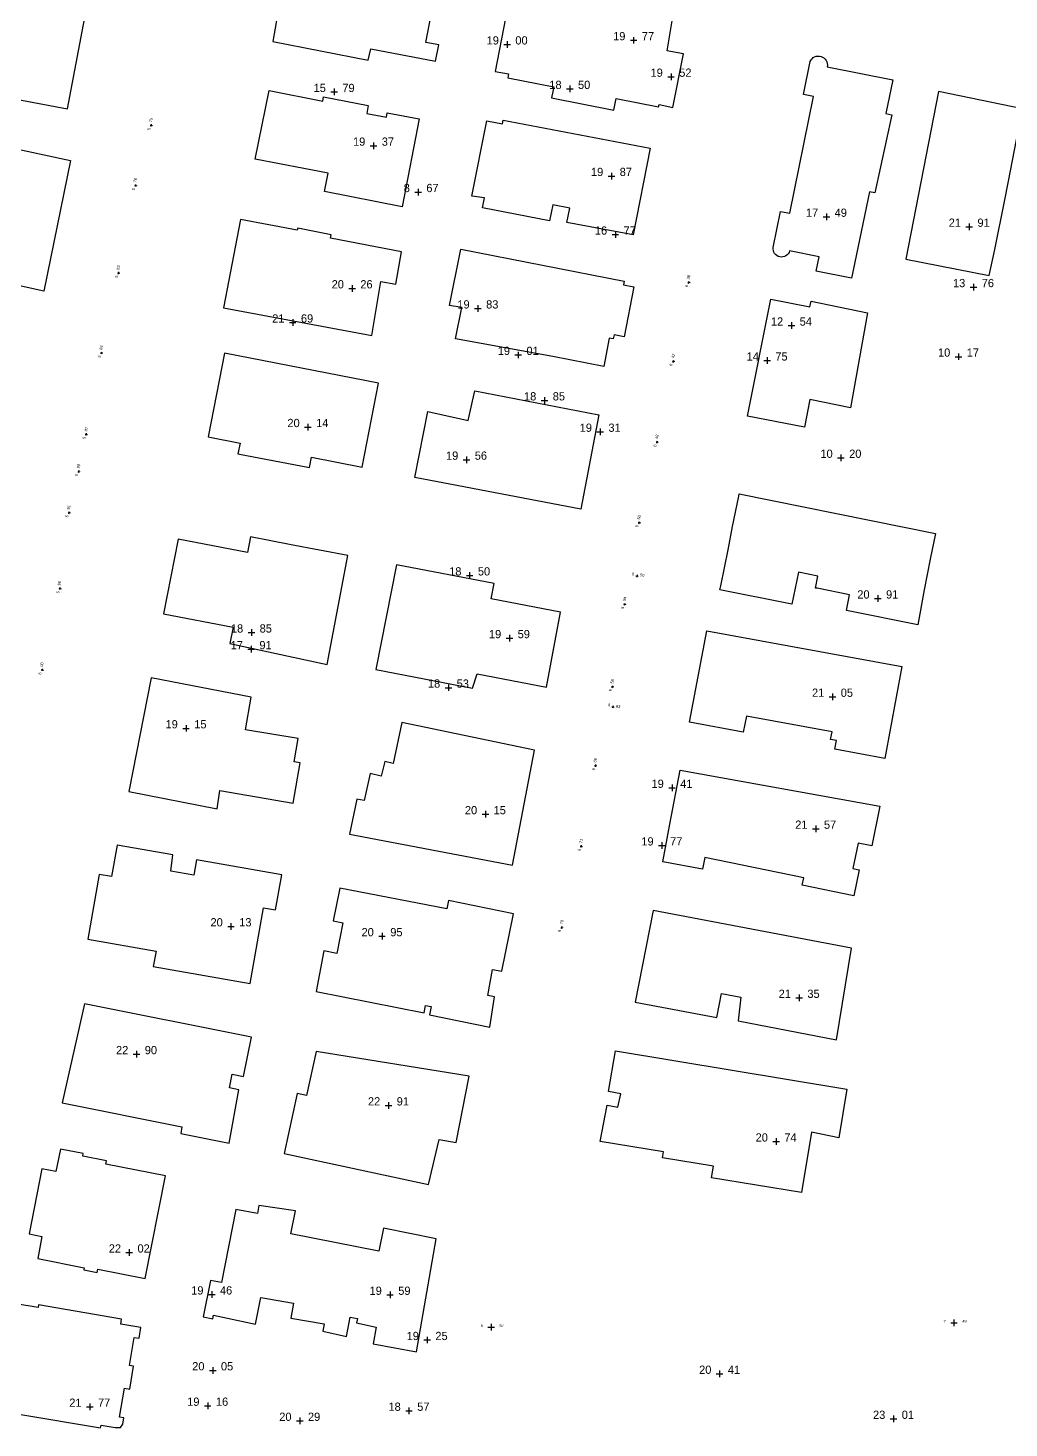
# Model space of a CAD drawing. Header units: inches. Extents: x 254505 to 255520, y 808954 to 809980.
# Drawn here: x 254650.4 to 254769.5, y 808973.9 to 809143.9 of the extents above; entities that cross this region are included whole.
import ezdxf
from ezdxf.enums import TextEntityAlignment as Align

# ---------------------------------------------------------------- set-up
doc = ezdxf.new("R2010")
doc.units = ezdxf.units.IN
doc.header["$MEASUREMENT"] = 0
for name, color, linetype in [('building levels', 6, 'Continuous'), ('orig buildings', 3, 'Continuous'), ('public buildings', 5, 'Continuous'), ('street levels', 5, 'Continuous')]:
    doc.layers.add(name, color=color, linetype=linetype)
doc.styles.add('hebtxt', font='hebtxt')

# ---------------------------------------------------------------- blocks, each defined once
blk = doc.blocks.new('1505')
for points in [[(-0.4, 0), (0.4, 0)], [(0, 0.4), (0, -0.4)]]:
    blk.add_lwpolyline(points)
at = {"style": 'hebtxt'}
blk.add_attdef('METER', text='', height=2, dxfattribs=at).set_placement((-1, 0), align=Align.RIGHT)
blk.add_attdef('CENTIMETER', (1, 0), '', height=2, dxfattribs=at)
blk = doc.blocks.new('1503')
for points in [[(-0.4, 0), (0.4, 0)], [(0, 0.4), (0, -0.4)]]:
    blk.add_lwpolyline(points)
at = {"style": 'hebtxt'}
blk.add_attdef('METER', text='', height=2, dxfattribs=at).set_placement((-1, 0), align=Align.RIGHT)
blk.add_attdef('CENTIMETER', (1, 0), '', height=2, dxfattribs=at)

msp = doc.modelspace()

# ---------------------------------------------------------------- linework, layer by layer
at = {"layer": 'orig buildings'}
for points, elevation in [([(254639.33, 809140.68), (254646.76, 809139.34), (254646.09, 809135.75), (254655.16, 809134.03), (254658, 809149), (254641.6, 809152.11), (254639.33, 809140.68)], 20.72), ([(254680.07, 809142.22), (254691.64, 809139.96), (254692, 809141.34), (254699.83, 809139.81), (254700.22, 809141.79), (254698.66, 809142.09), (254699.36, 809145.67), (254701.13, 809145.33), (254701.98, 809149.71), (254682.78, 809153.46), (254681.43, 809146.95), (254680.95, 809147.05), (254680.07, 809142.22)], 19.99), ([(254709.03, 809148.02), (254708.49, 809145.25), (254708.49, 809145.25), (254708.44, 809145.02), (254708.33, 809145.04), (254707.07, 809138.59), (254708.7, 809138.28), (254708.61, 809137.82), (254714.2, 809136.73), (254713.9, 809135.36), (254721.48, 809133.88), (254721.75, 809135.31), (254726.93, 809134.3), (254726.98, 809134.56), (254728.67, 809134.19), (254729.94, 809140.7), (254728.35, 809141.02), (254727.97, 809141.09), (254728.58, 809144.74), (254710.7, 809148.24), (254710.6, 809147.72), (254709.03, 809148.02)], 18.27), ([(254695.77, 809122.15), (254686.35, 809123.99), (254686.79, 809126.23), (254677.94, 809127.92), (254679.62, 809136.25), (254686.14, 809134.98), (254686.23, 809135.49), (254691.67, 809134.43), (254691.48, 809133.48), (254693.87, 809133.01), (254693.98, 809133.57), (254697.86, 809132.81), (254695.77, 809122.15)], 19.19), ([(254756.96, 809115.79), (254767.08, 809113.8), (254767.73, 809116.96), (254768.91, 809122.77), (254769.42, 809125.26), (254771.09, 809134.04), (254760.9, 809136.13), (254756.96, 809115.79)], 22), ([(254725.89, 809129.25), (254723.84, 809118.73), (254715.79, 809120.24), (254716.13, 809121.99), (254714.07, 809122.4), (254713.69, 809120.43), (254705.54, 809122.02), (254705.78, 809123.23), (254704.26, 809123.43), (254706.06, 809132.6), (254707.97, 809132.22), (254708.06, 809132.68), (254725.89, 809129.25)], 21.29), ([(254652.29, 809111.91), (254636, 809115.5), (254639.13, 809131.27), (254655.51, 809127.76)], 5.99), ([(254674.11, 809109.87), (254692.11, 809106.53), (254693.2, 809113.08), (254695.01, 809112.76), (254695.72, 809116.7), (254687.09, 809118.35), (254687.16, 809118.74), (254683.1, 809119.55), (254683.05, 809119.32), (254676.14, 809120.62), (254674.11, 809109.87)], 20.85), ([(254702.89, 809116.99), (254722.75, 809113.12), (254722.68, 809112.67), (254723.91, 809112.43), (254722.75, 809106.36), (254721.51, 809106.6), (254721.42, 809106.11), (254720.91, 809106.21), (254720.26, 809102.77), (254714.06, 809103.96), (254714.06, 809103.96), (254702.27, 809106.12), (254703.01, 809109.93), (254701.55, 809110.17), (254702.89, 809116.99)], 18.18), ([(254674.22, 809104.36), (254672.23, 809094.22), (254676.1, 809093.46), (254675.85, 809092.15), (254684.54, 809090.48), (254684.78, 809091.74), (254690.93, 809090.55), (254692.91, 809100.75), (254674.22, 809104.36)], 20.57), ([(254736.72, 809087.31), (254760.54, 809082.49), (254759.91, 809079.35), (254759.17, 809075.65), (254758.39, 809071.41), (254749.94, 809073.11), (254749.73, 809073.15), (254750.11, 809075.03), (254746.16, 809075.83), (254745.97, 809075.85), (254746.26, 809077.32), (254743.9, 809077.8), (254743.12, 809073.91), (254734.37, 809075.64), (254734.47, 809076.14), (254735.35, 809080.52), (254735.91, 809083.32), (254736.65, 809087.01), (254736.72, 809087.31)], 22.03), ([(254674.86, 809069.14), (254686.69, 809066.6), (254689.19, 809079.8), (254682.31, 809081.13), (254677.37, 809082.07), (254677.01, 809080.17), (254668.57, 809081.79), (254666.82, 809072.74), (254675.25, 809071.11), (254674.86, 809069.14)], 20.62), ([(254695.09, 809078.69), (254692.59, 809065.99), (254704.32, 809063.7), (254704.89, 809065.45), (254713.31, 809063.85), (254715.03, 809072.95), (254706.61, 809074.55), (254706.97, 809076.43)], 6.29), ([(254665.31, 809064.98), (254662.6, 809051.17), (254673.34, 809049.07), (254673.64, 809051.29), (254682.53, 809049.74), (254683.39, 809054.64), (254682.67, 809054.77), (254683.17, 809057.61), (254676.77, 809058.66), (254677.46, 809062.63), (254665.31, 809064.98)], 20.3), ([(254689.38, 809045.99), (254709.2, 809042.23), (254711.86, 809056.19), (254695.73, 809059.53), (254694.71, 809054.58), (254693.66, 809054.81), (254693.24, 809053.04), (254691.88, 809053.37), (254691.18, 809050.06), (254690.28, 809050.25)], 21.04), ([(254665.57, 809029.91), (254677.32, 809027.85), (254678.93, 809037.04), (254680.4, 809036.78), (254681.16, 809041.04), (254670.83, 809042.86), (254670.5, 809041.01), (254667.68, 809041.51), (254667.94, 809043.47), (254661.17, 809044.66), (254660.51, 809040.83), (254658.98, 809041.1), (254657.6, 809033.24), (254665.9, 809031.79), (254665.57, 809029.91)], 21.09), ([(254706.41, 809022.56), (254707.01, 809026.23), (254706.17, 809026.4), (254706.76, 809029.57), (254707.87, 809029.37), (254709.3, 809036.33), (254701.43, 809037.93), (254701.2, 809036.92), (254688.22, 809039.42), (254687.41, 809035.46), (254688.58, 809035.24), (254687.86, 809031.51), (254686.28, 809031.83), (254685.34, 809026.89), (254698.44, 809024.31), (254698.61, 809025.18), (254699.29, 809025.05), (254699.1, 809024.06), (254706.41, 809022.56)], 6.92), ([(254736.58, 809023.34), (254748.52, 809021.01), (254750.36, 809032.15), (254726.26, 809036.7), (254724.09, 809025.6), (254733.99, 809023.71), (254734.57, 809026.66), (254736.91, 809026.2), (254736.58, 809023.34)], 21.87), ([(254654.49, 809013.35), (254669.05, 809010.47), (254668.89, 809009.65), (254674.78, 809008.49), (254675.95, 809014.95), (254674.81, 809015.18), (254675.13, 809016.83), (254676.52, 809016.56), (254677.47, 809021.36), (254657.2, 809025.37), (254654.49, 809013.35)], 22.91), ([(254700.26, 809008.93), (254702.33, 809008.56), (254703.9, 809016.59), (254685.33, 809019.61), (254684.18, 809014.25), (254683.02, 809014.5), (254681.46, 809007.21), (254698.99, 809003.46), (254700.26, 809008.93)], 20.04), ([(254721.7, 809019.67), (254749.78, 809015.01), (254748.81, 809009.14), (254745.48, 809009.8), (254744.28, 809002.5), (254733.34, 809004.27), (254733.57, 809005.67), (254727.4, 809006.7), (254727.52, 809007.41), (254719.83, 809008.69), (254720.69, 809013.08), (254721.99, 809012.83), (254722.32, 809014.47), (254720.82, 809014.76), (254721.7, 809019.67)], 20.78), ([(254697.54, 808983.16), (254699.93, 808996.88), (254693.52, 808998.15), (254692.97, 808995.35), (254682.27, 808997.46), (254682.82, 809000.24), (254678.4, 809000.92), (254678.2, 808999.92), (254675.59, 809000.44), (254673.84, 808991.57), (254672.5, 808991.8), (254671.63, 808987.38), (254672.81, 808987.15), (254672.89, 808987.59), (254677.99, 808986.49), (254678.63, 808989.75), (254682.61, 808989.04), (254682.25, 808987.21), (254686.32, 808986.54), (254686.14, 808985.64), (254689.04, 808985.01), (254689.46, 808987.34), (254690.35, 808987.17), (254690.25, 808986.65), (254692.62, 808986.15), (254692.25, 808984.12), (254697.54, 808983.16)], 21.12)]:
    msp.add_lwpolyline(points, close=True, dxfattribs=dict(at, elevation=elevation))
at = {"layer": 'orig buildings', "elevation": 6.37}
msp.add_lwpolyline([(254747.39, 809139.15), (254755.35, 809137.55), (254754.53, 809133.46), (254755.26, 809133.32), (254753.16, 809123.83), (254752.53, 809123.96), (254750.36, 809113.48), (254746.06, 809114.34), (254746.43, 809116.08), (254742.83, 809116.79, -0.95085), (254740.85, 809117.22), (254741.72, 809121.59), (254742.86, 809121.37), (254745.72, 809135.53), (254744.51, 809135.79), (254745.33, 809139.79, -0.903819), (254747.39, 809139.15)], format="xyb", close=True, dxfattribs=at)
at = {"layer": 'orig buildings'}
for points in [[(254719.67, 809096.9), (254717.49, 809085.44), (254697.32, 809089.3), (254698.91, 809097.3), (254703.81, 809096.19), (254704.62, 809099.8)], [(254732.79, 809070.69), (254756.46, 809066.32), (254754.4, 809055.17), (254748.32, 809056.3), (254748.51, 809057.34), (254747.81, 809057.46), (254747.99, 809058.39), (254737.61, 809060.31), (254737.21, 809058.36), (254730.68, 809059.57), (254732.79, 809070.69)], [(254729.53, 809053.74), (254753.77, 809049.39), (254752.8, 809044.58), (254751.16, 809044.91), (254750.52, 809041.83), (254751.27, 809041.67), (254750.62, 809038.51), (254744.37, 809039.8), (254744.56, 809040.7), (254732.55, 809043.17), (254732.26, 809041.72), (254727.42, 809042.63), (254728.3, 809047.2), (254729.53, 809053.74)]]:
    msp.add_lwpolyline(points, close=True, dxfattribs=at)
msp.add_polyline3d([(254667.04, 809004.52, 23.13), (254659.82, 809005.94, 22.98), (254659.89, 809006.34, 22.98), (254657.01, 809006.9, 22.9), (254657.07, 809007.2, 22.9), (254654.28, 809007.75, 23.11), (254653.74, 809005.02, 23.11), (254652.04, 809005.35, 23.14), (254650.48, 808997.45, 23.12), (254652.05, 808997.14, 23.06), (254651.53, 808994.46, 23.03), (254657.18, 808993.35, 23.03), (254657.13, 808993.1, 23.03), (254658.76, 808992.78, 23.03), (254658.84, 808993.16, 23.03), (254664.59, 808992.03, 23.03), (254667.04, 809004.52, 23.13)], close=True, dxfattribs=at)
msp.add_polyline3d([(254649.23, 808975.59, 22.72), (254659.17, 808973.9, 22.68), (254659.23, 808974.25, 22.67), (254660.92, 808973.96, 22.59), (254660.92, 808973.96, 22.59), (254661.57, 808973.96, 22.61), (254661.87, 808974.37, 22.64), (254662, 808975.12, 22.6), (254661.48, 808975.21, 22.62), (254662.07, 808978.74, 22.54), (254662.7, 808978.63, 22.53), (254663.17, 808981.41, 22.56), (254662.67, 808981.49, 22.61), (254663.25, 808984.9, 22.63), (254663.84, 808984.8, 22.63), (254664.06, 808986.09, 22.63), (254661.61, 808986.51, 22.65), (254661.71, 808987.12, 22.54), (254651.64, 808988.84, 22.75), (254651.58, 808988.51, 22.78), (254648.88, 808988.98, 22.79)], dxfattribs=at)
at = {"layer": 'public buildings', "elevation": -13.37}
msp.add_lwpolyline([(254737.72, 809096.73), (254740.55, 809110.94), (254745.3, 809110.02), (254745.44, 809110.69), (254752.28, 809109.29), (254750.22, 809097.74), (254745.3, 809098.75), (254744.65, 809095.38), (254737.72, 809096.73)], dxfattribs=at)

# ---------------------------------------------------------------- block references
at = {"layer": 'building levels'}
ref = msp.add_blockref('1505', (254708.53, 809141.86, 19), dxfattribs=at)
ref.add_attrib('METER', '19', dxfattribs={"layer": '0', "height": 1, "style": 'hebtxt'}).set_placement((254707.53, 809141.85, 19), align=Align.RIGHT)
ref.add_attrib('CENTIMETER', '00', (254709.53, 809141.85, 19), dxfattribs={"layer": '0', "height": 1, "style": 'hebtxt'})
ref = msp.add_blockref('1505', (254723.89, 809142.36, 19.77), dxfattribs=at)
ref.add_attrib('METER', '19', dxfattribs={"layer": '0', "height": 1, "style": 'hebtxt'}).set_placement((254722.89, 809142.36, 19.77), align=Align.RIGHT)
ref.add_attrib('CENTIMETER', '77', (254724.89, 809142.36, 19.77), dxfattribs={"layer": '0', "height": 1, "style": 'hebtxt'})
ref = msp.add_blockref('1505', (254728.43, 809137.93, 19.52), dxfattribs=at)
ref.add_attrib('METER', '19', dxfattribs={"layer": '0', "height": 1, "style": 'hebtxt'}).set_placement((254727.43, 809137.93, 19.52), align=Align.RIGHT)
ref.add_attrib('CENTIMETER', '52', (254729.43, 809137.93, 19.52), dxfattribs={"layer": '0', "height": 1, "style": 'hebtxt'})
ref = msp.add_blockref('1505', (254687.52, 809136.09, 15.79), dxfattribs=at)
ref.add_attrib('METER', '15', dxfattribs={"layer": '0', "height": 1, "style": 'hebtxt'}).set_placement((254686.52, 809136.08, 15.79), align=Align.RIGHT)
ref.add_attrib('CENTIMETER', '79', (254688.52, 809136.08, 15.79), dxfattribs={"layer": '0', "height": 1, "style": 'hebtxt'})
ref = msp.add_blockref('1505', (254716.14, 809136.46, 18.5), dxfattribs=at)
ref.add_attrib('METER', '18', dxfattribs={"layer": '0', "height": 1, "style": 'hebtxt'}).set_placement((254715.14, 809136.45, 18.5), align=Align.RIGHT)
ref.add_attrib('CENTIMETER', '50', (254717.14, 809136.45, 18.5), dxfattribs={"layer": '0', "height": 1, "style": 'hebtxt'})
ref = msp.add_blockref('1505', (254692.31, 809129.56, 19.37), dxfattribs=at)
ref.add_attrib('METER', '19', dxfattribs={"layer": '0', "height": 1, "style": 'hebtxt'}).set_placement((254691.31, 809129.56, 19.37), align=Align.RIGHT)
ref.add_attrib('CENTIMETER', '37', (254693.31, 809129.56, 19.37), dxfattribs={"layer": '0', "height": 1, "style": 'hebtxt'})
ref = msp.add_blockref('1505', (254721.2, 809125.88, 19.87), dxfattribs=at)
ref.add_attrib('METER', '19', dxfattribs={"layer": '0', "height": 1, "style": 'hebtxt'}).set_placement((254720.2, 809125.88, 19.87), align=Align.RIGHT)
ref.add_attrib('CENTIMETER', '87', (254722.2, 809125.88, 19.87), dxfattribs={"layer": '0', "height": 1, "style": 'hebtxt'})
ref = msp.add_blockref('1505', (254697.72, 809123.93, 8.67), dxfattribs=at)
ref.add_attrib('METER', '8', dxfattribs={"layer": '0', "height": 1, "style": 'hebtxt'}).set_placement((254696.72, 809123.93, 8.67), align=Align.RIGHT)
ref.add_attrib('CENTIMETER', '67', (254698.72, 809123.93, 8.67), dxfattribs={"layer": '0', "height": 1, "style": 'hebtxt'})
ref = msp.add_blockref('1505', (254747.3, 809120.93, 17.49), dxfattribs=at)
ref.add_attrib('METER', '17', dxfattribs={"layer": '0', "height": 1, "style": 'hebtxt'}).set_placement((254746.3, 809120.93, 17.49), align=Align.RIGHT)
ref.add_attrib('CENTIMETER', '49', (254748.3, 809120.93, 17.49), dxfattribs={"layer": '0', "height": 1, "style": 'hebtxt'})
ref = msp.add_blockref('1505', (254721.67, 809118.78, 16.77), dxfattribs=at)
ref.add_attrib('METER', '16', dxfattribs={"layer": '0', "height": 1, "style": 'hebtxt'}).set_placement((254720.67, 809118.77, 16.77), align=Align.RIGHT)
ref.add_attrib('CENTIMETER', '77', (254722.67, 809118.77, 16.77), dxfattribs={"layer": '0', "height": 1, "style": 'hebtxt'})
ref = msp.add_blockref('1505', (254764.64, 809119.72, 21.91), dxfattribs=at)
ref.add_attrib('METER', '21', dxfattribs={"layer": '0', "height": 1, "style": 'hebtxt'}).set_placement((254763.64, 809119.72, 21.91), align=Align.RIGHT)
ref.add_attrib('CENTIMETER', '91', (254765.64, 809119.72, 21.91), dxfattribs={"layer": '0', "height": 1, "style": 'hebtxt'})
ref = msp.add_blockref('1505', (254689.71, 809112.24, 20.26), dxfattribs=at)
ref.add_attrib('METER', '20', dxfattribs={"layer": '0', "height": 1, "style": 'hebtxt'}).set_placement((254688.71, 809112.24, 20.26), align=Align.RIGHT)
ref.add_attrib('CENTIMETER', '26', (254690.71, 809112.24, 20.26), dxfattribs={"layer": '0', "height": 1, "style": 'hebtxt'})
ref = msp.add_blockref('1505', (254765.16, 809112.39, 13.76), dxfattribs=at)
ref.add_attrib('METER', '13', dxfattribs={"layer": '0', "height": 1, "style": 'hebtxt'}).set_placement((254764.16, 809112.39, 13.76), align=Align.RIGHT)
ref.add_attrib('CENTIMETER', '76', (254766.16, 809112.39, 13.76), dxfattribs={"layer": '0', "height": 1, "style": 'hebtxt'})
ref = msp.add_blockref('1505', (254704.98, 809109.8, 19.83), dxfattribs=at)
ref.add_attrib('METER', '19', dxfattribs={"layer": '0', "height": 1, "style": 'hebtxt'}).set_placement((254703.98, 809109.8, 19.83), align=Align.RIGHT)
ref.add_attrib('CENTIMETER', '83', (254705.98, 809109.8, 19.83), dxfattribs={"layer": '0', "height": 1, "style": 'hebtxt'})
ref = msp.add_blockref('1505', (254682.49, 809108.09, 21.69), dxfattribs=at)
ref.add_attrib('METER', '21', dxfattribs={"layer": '0', "height": 1, "style": 'hebtxt'}).set_placement((254681.49, 809108.09, 21.69), align=Align.RIGHT)
ref.add_attrib('CENTIMETER', '69', (254683.49, 809108.09, 21.69), dxfattribs={"layer": '0', "height": 1, "style": 'hebtxt'})
ref = msp.add_blockref('1505', (254743.05, 809107.73, 12.54), dxfattribs=at)
ref.add_attrib('METER', '12', dxfattribs={"layer": '0', "height": 1, "style": 'hebtxt'}).set_placement((254742.05, 809107.72, 12.54), align=Align.RIGHT)
ref.add_attrib('CENTIMETER', '54', (254744.05, 809107.72, 12.54), dxfattribs={"layer": '0', "height": 1, "style": 'hebtxt'})
ref = msp.add_blockref('1505', (254709.88, 809104.16, 19.01), dxfattribs=at)
ref.add_attrib('METER', '19', dxfattribs={"layer": '0', "height": 1, "style": 'hebtxt'}).set_placement((254708.88, 809104.16, 19.01), align=Align.RIGHT)
ref.add_attrib('CENTIMETER', '01', (254710.88, 809104.16, 19.01), dxfattribs={"layer": '0', "height": 1, "style": 'hebtxt'})
ref = msp.add_blockref('1505', (254740.1, 809103.48, 14.75), dxfattribs=at)
ref.add_attrib('METER', '14', dxfattribs={"layer": '0', "height": 1, "style": 'hebtxt'}).set_placement((254739.1, 809103.48, 14.75), align=Align.RIGHT)
ref.add_attrib('CENTIMETER', '75', (254741.1, 809103.48, 14.75), dxfattribs={"layer": '0', "height": 1, "style": 'hebtxt'})
ref = msp.add_blockref('1505', (254763.34, 809103.95, 10.17), dxfattribs=at)
ref.add_attrib('METER', '10', dxfattribs={"layer": '0', "height": 1, "style": 'hebtxt'}).set_placement((254762.34, 809103.95, 10.17), align=Align.RIGHT)
ref.add_attrib('CENTIMETER', '17', (254764.34, 809103.95, 10.17), dxfattribs={"layer": '0', "height": 1, "style": 'hebtxt'})
ref = msp.add_blockref('1505', (254713.07, 809098.64, 18.85), dxfattribs=at)
ref.add_attrib('METER', '18', dxfattribs={"layer": '0', "height": 1, "style": 'hebtxt'}).set_placement((254712.07, 809098.64, 18.85), align=Align.RIGHT)
ref.add_attrib('CENTIMETER', '85', (254714.07, 809098.64, 18.85), dxfattribs={"layer": '0', "height": 1, "style": 'hebtxt'})
ref = msp.add_blockref('1505', (254684.34, 809095.4, 20.14), dxfattribs=at)
ref.add_attrib('METER', '20', dxfattribs={"layer": '0', "height": 1, "style": 'hebtxt'}).set_placement((254683.34, 809095.4, 20.14), align=Align.RIGHT)
ref.add_attrib('CENTIMETER', '14', (254685.34, 809095.4, 20.14), dxfattribs={"layer": '0', "height": 1, "style": 'hebtxt'})
ref = msp.add_blockref('1505', (254719.83, 809094.83, 19.31), dxfattribs=at)
ref.add_attrib('METER', '19', dxfattribs={"layer": '0', "height": 1, "style": 'hebtxt'}).set_placement((254718.83, 809094.83, 19.31), align=Align.RIGHT)
ref.add_attrib('CENTIMETER', '31', (254720.83, 809094.83, 19.31), dxfattribs={"layer": '0', "height": 1, "style": 'hebtxt'})
ref = msp.add_blockref('1505', (254749.06, 809091.67, 10.2), dxfattribs=at)
ref.add_attrib('METER', '10', dxfattribs={"layer": '0', "height": 1, "style": 'hebtxt'}).set_placement((254748.06, 809091.67, 10.2), align=Align.RIGHT)
ref.add_attrib('CENTIMETER', '20', (254750.06, 809091.67, 10.2), dxfattribs={"layer": '0', "height": 1, "style": 'hebtxt'})
ref = msp.add_blockref('1505', (254703.6, 809091.44, 19.56), dxfattribs=at)
ref.add_attrib('METER', '19', dxfattribs={"layer": '0', "height": 1, "style": 'hebtxt'}).set_placement((254702.6, 809091.44, 19.56), align=Align.RIGHT)
ref.add_attrib('CENTIMETER', '56', (254704.6, 809091.44, 19.56), dxfattribs={"layer": '0', "height": 1, "style": 'hebtxt'})
ref = msp.add_blockref('1505', (254703.98, 809077.4, 18.5), dxfattribs=at)
ref.add_attrib('METER', '18', dxfattribs={"layer": '0', "height": 1, "style": 'hebtxt'}).set_placement((254702.98, 809077.39, 18.5), align=Align.RIGHT)
ref.add_attrib('CENTIMETER', '50', (254704.98, 809077.39, 18.5), dxfattribs={"layer": '0', "height": 1, "style": 'hebtxt'})
ref = msp.add_blockref('1505', (254753.54, 809074.59, 20.91), dxfattribs=at)
ref.add_attrib('METER', '20', dxfattribs={"layer": '0', "height": 1, "style": 'hebtxt'}).set_placement((254752.54, 809074.59, 20.91), align=Align.RIGHT)
ref.add_attrib('CENTIMETER', '91', (254754.54, 809074.59, 20.91), dxfattribs={"layer": '0', "height": 1, "style": 'hebtxt'})
ref = msp.add_blockref('1505', (254677.48, 809070.46, 18.85), dxfattribs=at)
ref.add_attrib('METER', '18', dxfattribs={"layer": '0', "height": 1, "style": 'hebtxt'}).set_placement((254676.48, 809070.46, 18.85), align=Align.RIGHT)
ref.add_attrib('CENTIMETER', '85', (254678.48, 809070.46, 18.85), dxfattribs={"layer": '0', "height": 1, "style": 'hebtxt'})
ref = msp.add_blockref('1505', (254708.81, 809069.77, 19.59), dxfattribs=at)
ref.add_attrib('METER', '19', dxfattribs={"layer": '0', "height": 1, "style": 'hebtxt'}).set_placement((254707.81, 809069.77, 19.59), align=Align.RIGHT)
ref.add_attrib('CENTIMETER', '59', (254709.81, 809069.77, 19.59), dxfattribs={"layer": '0', "height": 1, "style": 'hebtxt'})
ref = msp.add_blockref('1505', (254677.45, 809068.44, 17.91), dxfattribs=at)
ref.add_attrib('METER', '17', dxfattribs={"layer": '0', "height": 1, "style": 'hebtxt'}).set_placement((254676.45, 809068.43, 17.91), align=Align.RIGHT)
ref.add_attrib('CENTIMETER', '91', (254678.45, 809068.43, 17.91), dxfattribs={"layer": '0', "height": 1, "style": 'hebtxt'})
ref = msp.add_blockref('1505', (254701.4, 809063.77, 18.53), dxfattribs=at)
ref.add_attrib('METER', '18', dxfattribs={"layer": '0', "height": 1, "style": 'hebtxt'}).set_placement((254700.4, 809063.77, 18.53), align=Align.RIGHT)
ref.add_attrib('CENTIMETER', '53', (254702.4, 809063.77, 18.53), dxfattribs={"layer": '0', "height": 1, "style": 'hebtxt'})
ref = msp.add_blockref('1505', (254748.04, 809062.66, 21.05), dxfattribs=at)
ref.add_attrib('METER', '21', dxfattribs={"layer": '0', "height": 1, "style": 'hebtxt'}).set_placement((254747.04, 809062.66, 21.05), align=Align.RIGHT)
ref.add_attrib('CENTIMETER', '05', (254749.04, 809062.66, 21.05), dxfattribs={"layer": '0', "height": 1, "style": 'hebtxt'})
ref = msp.add_blockref('1505', (254669.54, 809058.83, 19.15), dxfattribs=at)
ref.add_attrib('METER', '19', dxfattribs={"layer": '0', "height": 1, "style": 'hebtxt'}).set_placement((254668.54, 809058.83, 19.15), align=Align.RIGHT)
ref.add_attrib('CENTIMETER', '15', (254670.54, 809058.83, 19.15), dxfattribs={"layer": '0', "height": 1, "style": 'hebtxt'})
ref = msp.add_blockref('1505', (254728.55, 809051.61, 19.41), dxfattribs=at)
ref.add_attrib('METER', '19', dxfattribs={"layer": '0', "height": 1, "style": 'hebtxt'}).set_placement((254727.55, 809051.61, 19.41), align=Align.RIGHT)
ref.add_attrib('CENTIMETER', '41', (254729.55, 809051.61, 19.41), dxfattribs={"layer": '0', "height": 1, "style": 'hebtxt'})
ref = msp.add_blockref('1505', (254705.89, 809048.4, 20.15), dxfattribs=at)
ref.add_attrib('METER', '20', dxfattribs={"layer": '0', "height": 1, "style": 'hebtxt'}).set_placement((254704.89, 809048.4, 20.15), align=Align.RIGHT)
ref.add_attrib('CENTIMETER', '15', (254706.89, 809048.4, 20.15), dxfattribs={"layer": '0', "height": 1, "style": 'hebtxt'})
ref = msp.add_blockref('1505', (254746, 809046.64, 21.57), dxfattribs=at)
ref.add_attrib('METER', '21', dxfattribs={"layer": '0', "height": 1, "style": 'hebtxt'}).set_placement((254745, 809046.64, 21.57), align=Align.RIGHT)
ref.add_attrib('CENTIMETER', '57', (254747, 809046.64, 21.57), dxfattribs={"layer": '0', "height": 1, "style": 'hebtxt'})
ref = msp.add_blockref('1505', (254727.32, 809044.62, 19.77), dxfattribs=at)
ref.add_attrib('METER', '19', dxfattribs={"layer": '0', "height": 1, "style": 'hebtxt'}).set_placement((254726.32, 809044.61, 19.77), align=Align.RIGHT)
ref.add_attrib('CENTIMETER', '77', (254728.32, 809044.61, 19.77), dxfattribs={"layer": '0', "height": 1, "style": 'hebtxt'})
ref = msp.add_blockref('1505', (254675, 809034.79, 20.13), dxfattribs=at)
ref.add_attrib('METER', '20', dxfattribs={"layer": '0', "height": 1, "style": 'hebtxt'}).set_placement((254674, 809034.79, 20.13), align=Align.RIGHT)
ref.add_attrib('CENTIMETER', '13', (254676, 809034.79, 20.13), dxfattribs={"layer": '0', "height": 1, "style": 'hebtxt'})
ref = msp.add_blockref('1505', (254693.34, 809033.59, 20.95), dxfattribs=at)
ref.add_attrib('METER', '20', dxfattribs={"layer": '0', "height": 1, "style": 'hebtxt'}).set_placement((254692.34, 809033.59, 20.95), align=Align.RIGHT)
ref.add_attrib('CENTIMETER', '95', (254694.34, 809033.59, 20.95), dxfattribs={"layer": '0', "height": 1, "style": 'hebtxt'})
ref = msp.add_blockref('1505', (254743.99, 809026.11, 21.35), dxfattribs=at)
ref.add_attrib('METER', '21', dxfattribs={"layer": '0', "height": 1, "style": 'hebtxt'}).set_placement((254742.99, 809026.11, 21.35), align=Align.RIGHT)
ref.add_attrib('CENTIMETER', '35', (254744.99, 809026.11, 21.35), dxfattribs={"layer": '0', "height": 1, "style": 'hebtxt'})
ref = msp.add_blockref('1505', (254663.53, 809019.27, 22.9), dxfattribs=at)
ref.add_attrib('METER', '22', dxfattribs={"layer": '0', "height": 1, "style": 'hebtxt'}).set_placement((254662.53, 809019.27, 22.9), align=Align.RIGHT)
ref.add_attrib('CENTIMETER', '90', (254664.53, 809019.27, 22.9), dxfattribs={"layer": '0', "height": 1, "style": 'hebtxt'})
ref = msp.add_blockref('1505', (254694.12, 809013.05, 22.91), dxfattribs=at)
ref.add_attrib('METER', '22', dxfattribs={"layer": '0', "height": 1, "style": 'hebtxt'}).set_placement((254693.12, 809013.05, 22.91), align=Align.RIGHT)
ref.add_attrib('CENTIMETER', '91', (254695.12, 809013.05, 22.91), dxfattribs={"layer": '0', "height": 1, "style": 'hebtxt'})
ref = msp.add_blockref('1505', (254741.19, 809008.67, 20.74), dxfattribs=at)
ref.add_attrib('METER', '20', dxfattribs={"layer": '0', "height": 1, "style": 'hebtxt'}).set_placement((254740.19, 809008.67, 20.74), align=Align.RIGHT)
ref.add_attrib('CENTIMETER', '74', (254742.19, 809008.67, 20.74), dxfattribs={"layer": '0', "height": 1, "style": 'hebtxt'})
ref = msp.add_blockref('1505', (254662.65, 808995.19, 22.02), dxfattribs=at)
ref.add_attrib('METER', '22', dxfattribs={"layer": '0', "height": 1, "style": 'hebtxt'}).set_placement((254661.65, 808995.19, 22.02), align=Align.RIGHT)
ref.add_attrib('CENTIMETER', '02', (254663.65, 808995.19, 22.02), dxfattribs={"layer": '0', "height": 1, "style": 'hebtxt'})
ref = msp.add_blockref('1505', (254672.66, 808990.1, 19.46), dxfattribs=at)
ref.add_attrib('METER', '19', dxfattribs={"layer": '0', "height": 1, "style": 'hebtxt'}).set_placement((254671.66, 808990.1, 19.46), align=Align.RIGHT)
ref.add_attrib('CENTIMETER', '46', (254673.66, 808990.1, 19.46), dxfattribs={"layer": '0', "height": 1, "style": 'hebtxt'})
ref = msp.add_blockref('1505', (254694.31, 808990.06, 19.59), dxfattribs=at)
ref.add_attrib('METER', '19', dxfattribs={"layer": '0', "height": 1, "style": 'hebtxt'}).set_placement((254693.31, 808990.06, 19.59), align=Align.RIGHT)
ref.add_attrib('CENTIMETER', '59', (254695.31, 808990.06, 19.59), dxfattribs={"layer": '0', "height": 1, "style": 'hebtxt'})
ref = msp.add_blockref('1505', (254698.82, 808984.58, 19.25), dxfattribs=at)
ref.add_attrib('METER', '19', dxfattribs={"layer": '0', "height": 1, "style": 'hebtxt'}).set_placement((254697.82, 808984.57, 19.25), align=Align.RIGHT)
ref.add_attrib('CENTIMETER', '25', (254699.82, 808984.57, 19.25), dxfattribs={"layer": '0', "height": 1, "style": 'hebtxt'})
ref = msp.add_blockref('1505', (254672.78, 808980.89, 20.05), dxfattribs=at)
ref.add_attrib('METER', '20', dxfattribs={"layer": '0', "height": 1, "style": 'hebtxt'}).set_placement((254671.78, 808980.89, 20.05), align=Align.RIGHT)
ref.add_attrib('CENTIMETER', '05', (254673.78, 808980.89, 20.05), dxfattribs={"layer": '0', "height": 1, "style": 'hebtxt'})
ref = msp.add_blockref('1505', (254734.33, 808980.47, 20.41), dxfattribs=at)
ref.add_attrib('METER', '20', dxfattribs={"layer": '0', "height": 1, "style": 'hebtxt'}).set_placement((254733.33, 808980.47, 20.41), align=Align.RIGHT)
ref.add_attrib('CENTIMETER', '41', (254735.33, 808980.47, 20.41), dxfattribs={"layer": '0', "height": 1, "style": 'hebtxt'})
ref = msp.add_blockref('1505', (254657.85, 808976.47, 21.77), dxfattribs=at)
ref.add_attrib('METER', '21', dxfattribs={"layer": '0', "height": 1, "style": 'hebtxt'}).set_placement((254656.85, 808976.47, 21.77), align=Align.RIGHT)
ref.add_attrib('CENTIMETER', '77', (254658.85, 808976.47, 21.77), dxfattribs={"layer": '0', "height": 1, "style": 'hebtxt'})
ref = msp.add_blockref('1505', (254672.17, 808976.6, 19.16), dxfattribs=at)
ref.add_attrib('METER', '19', dxfattribs={"layer": '0', "height": 1, "style": 'hebtxt'}).set_placement((254671.17, 808976.59, 19.16), align=Align.RIGHT)
ref.add_attrib('CENTIMETER', '16', (254673.17, 808976.59, 19.16), dxfattribs={"layer": '0', "height": 1, "style": 'hebtxt'})
ref = msp.add_blockref('1505', (254696.61, 808975.98, 18.57), dxfattribs=at)
ref.add_attrib('METER', '18', dxfattribs={"layer": '0', "height": 1, "style": 'hebtxt'}).set_placement((254695.61, 808975.98, 18.57), align=Align.RIGHT)
ref.add_attrib('CENTIMETER', '57', (254697.61, 808975.98, 18.57), dxfattribs={"layer": '0', "height": 1, "style": 'hebtxt'})
ref = msp.add_blockref('1505', (254683.35, 808974.77, 20.29), dxfattribs=at)
ref.add_attrib('METER', '20', dxfattribs={"layer": '0', "height": 1, "style": 'hebtxt'}).set_placement((254682.35, 808974.76, 20.29), align=Align.RIGHT)
ref.add_attrib('CENTIMETER', '29', (254684.35, 808974.76, 20.29), dxfattribs={"layer": '0', "height": 1, "style": 'hebtxt'})
ref = msp.add_blockref('1505', (254755.45, 808975, 23.01), dxfattribs=at)
ref.add_attrib('METER', '23', dxfattribs={"layer": '0', "height": 1, "style": 'hebtxt'}).set_placement((254754.45, 808975, 23.01), align=Align.RIGHT)
ref.add_attrib('CENTIMETER', '01', (254756.45, 808975, 23.01), dxfattribs={"layer": '0', "height": 1, "style": 'hebtxt'})
at = {"layer": 'street levels'}
ref = msp.add_blockref('1503', (254665.32, 809132.03), dxfattribs=dict(at, xscale=0.35, yscale=0.35, zscale=0.35, rotation=77.04579739158584))
ref.add_attrib('METER', '5', dxfattribs={"layer": '0', "height": 0.35, "rotation": 77.0458, "style": 'hebtxt'}).set_placement((254665.24, 809131.69), align=Align.RIGHT)
ref.add_attrib('CENTIMETER', '75', (254665.4, 809132.37), dxfattribs={"layer": '0', "height": 0.35, "rotation": 77.0458, "style": 'hebtxt'})
ref = msp.add_blockref('1503', (254663.43, 809124.73), dxfattribs=dict(at, xscale=0.35, yscale=0.35, zscale=0.35, rotation=79.31481018244045))
ref.add_attrib('METER', '5', dxfattribs={"layer": '0', "height": 0.35, "rotation": 79.3148, "style": 'hebtxt'}).set_placement((254663.37, 809124.39), align=Align.RIGHT)
ref.add_attrib('CENTIMETER', '78', (254663.5, 809125.08), dxfattribs={"layer": '0', "height": 0.35, "rotation": 79.3148, "style": 'hebtxt'})
ref = msp.add_blockref('1503', (254661.37, 809114.12), dxfattribs=dict(at, xscale=0.35, yscale=0.35, zscale=0.35, rotation=80.09905332540768))
ref.add_attrib('METER', '5', dxfattribs={"layer": '0', "height": 0.35, "rotation": 80.0991, "style": 'hebtxt'}).set_placement((254661.31, 809113.78), align=Align.RIGHT)
ref.add_attrib('CENTIMETER', '83', (254661.43, 809114.47), dxfattribs={"layer": '0', "height": 0.35, "rotation": 80.0991, "style": 'hebtxt'})
ref = msp.add_blockref('1503', (254730.6, 809112.97), dxfattribs=dict(at, xscale=0.35, yscale=0.35, zscale=0.35, rotation=78.32262657158945))
ref.add_attrib('METER', '6', dxfattribs={"layer": '0', "height": 0.35, "rotation": 78.3226, "style": 'hebtxt'}).set_placement((254730.53, 809112.62), align=Align.RIGHT)
ref.add_attrib('CENTIMETER', '38', (254730.67, 809113.31), dxfattribs={"layer": '0', "height": 0.35, "rotation": 78.3226, "style": 'hebtxt'})
ref = msp.add_blockref('1503', (254659.28, 809104.42), dxfattribs=dict(at, xscale=0.35, yscale=0.35, zscale=0.35, rotation=78.02136838046148))
ref.add_attrib('METER', '5', dxfattribs={"layer": '0', "height": 0.35, "rotation": 78.0214, "style": 'hebtxt'}).set_placement((254659.21, 809104.07), align=Align.RIGHT)
ref.add_attrib('CENTIMETER', '84', (254659.36, 809104.76), dxfattribs={"layer": '0', "height": 0.35, "rotation": 78.0214, "style": 'hebtxt'})
ref = msp.add_blockref('1503', (254728.72, 809103.4), dxfattribs=dict(at, xscale=0.35, yscale=0.35, zscale=0.35, rotation=75.43917695687031))
ref.add_attrib('METER', '6', dxfattribs={"layer": '0', "height": 0.35, "rotation": 75.4392, "style": 'hebtxt'}).set_placement((254728.63, 809103.06), align=Align.RIGHT)
ref.add_attrib('CENTIMETER', '42', (254728.81, 809103.74), dxfattribs={"layer": '0', "height": 0.35, "rotation": 75.4392, "style": 'hebtxt'})
ref = msp.add_blockref('1503', (254657.44, 809094.52), dxfattribs=dict(at, xscale=0.35, yscale=0.35, zscale=0.35, rotation=76.19175246508273))
ref.add_attrib('METER', '5', dxfattribs={"layer": '0', "height": 0.35, "rotation": 76.1918, "style": 'hebtxt'}).set_placement((254657.36, 809094.18), align=Align.RIGHT)
ref.add_attrib('CENTIMETER', '87', (254657.53, 809094.86), dxfattribs={"layer": '0', "height": 0.35, "rotation": 76.1918, "style": 'hebtxt'})
ref = msp.add_blockref('1503', (254726.75, 809093.59), dxfattribs=dict(at, xscale=0.35, yscale=0.35, zscale=0.35, rotation=77.50201379873474))
ref.add_attrib('METER', '6', dxfattribs={"layer": '0', "height": 0.35, "rotation": 77.502, "style": 'hebtxt'}).set_placement((254726.67, 809093.25), align=Align.RIGHT)
ref.add_attrib('CENTIMETER', '48', (254726.83, 809093.93), dxfattribs={"layer": '0', "height": 0.35, "rotation": 77.502, "style": 'hebtxt'})
ref = msp.add_blockref('1503', (254656.52, 809090.02), dxfattribs=dict(at, xscale=0.35, yscale=0.35, zscale=0.35, rotation=78.01345536657345))
ref.add_attrib('METER', '5', dxfattribs={"layer": '0', "height": 0.35, "rotation": 78.0135, "style": 'hebtxt'}).set_placement((254656.45, 809089.68), align=Align.RIGHT)
ref.add_attrib('CENTIMETER', '90', (254656.6, 809090.36), dxfattribs={"layer": '0', "height": 0.35, "rotation": 78.0135, "style": 'hebtxt'})
ref = msp.add_blockref('1503', (254655.35, 809085.03), dxfattribs=dict(at, xscale=0.35, yscale=0.35, zscale=0.35, rotation=78.97398371790156))
ref.add_attrib('METER', '5', dxfattribs={"layer": '0', "height": 0.35, "rotation": 78.974, "style": 'hebtxt'}).set_placement((254655.28, 809084.69), align=Align.RIGHT)
ref.add_attrib('CENTIMETER', '91', (254655.42, 809085.37), dxfattribs={"layer": '0', "height": 0.35, "rotation": 78.974, "style": 'hebtxt'})
ref = msp.add_blockref('1503', (254724.57, 809083.81), dxfattribs=dict(at, xscale=0.35, yscale=0.35, zscale=0.35, rotation=76.6269988285252))
ref.add_attrib('METER', '6', dxfattribs={"layer": '0', "height": 0.35, "rotation": 76.627, "style": 'hebtxt'}).set_placement((254724.49, 809083.47), align=Align.RIGHT)
ref.add_attrib('CENTIMETER', '50', (254724.65, 809084.15), dxfattribs={"layer": '0', "height": 0.35, "rotation": 76.627, "style": 'hebtxt'})
ref = msp.add_blockref('1503', (254724.29, 809077.34), dxfattribs=dict(at, xscale=0.35, yscale=0.35, zscale=0.35, rotation=352.1783330824902))
ref.add_attrib('METER', '6', dxfattribs={"layer": '0', "height": 0.35, "rotation": 352.1783, "style": 'hebtxt'}).set_placement((254723.94, 809077.38), align=Align.RIGHT)
ref.add_attrib('CENTIMETER', '50', (254724.64, 809077.29), dxfattribs={"layer": '0', "height": 0.35, "rotation": 352.1783, "style": 'hebtxt'})
ref = msp.add_blockref('1503', (254654.24, 809075.81), dxfattribs=dict(at, xscale=0.35, yscale=0.35, zscale=0.35, rotation=80.19413950138816))
ref.add_attrib('METER', '5', dxfattribs={"layer": '0', "height": 0.35, "rotation": 80.1941, "style": 'hebtxt'}).set_placement((254654.18, 809075.46), align=Align.RIGHT)
ref.add_attrib('CENTIMETER', '96', (254654.3, 809076.15), dxfattribs={"layer": '0', "height": 0.35, "rotation": 80.1941, "style": 'hebtxt'})
ref = msp.add_blockref('1503', (254722.81, 809073.91), dxfattribs=dict(at, xscale=0.35, yscale=0.35, zscale=0.35, rotation=75.75000149898999))
ref.add_attrib('METER', '6', dxfattribs={"layer": '0', "height": 0.35, "rotation": 75.75, "style": 'hebtxt'}).set_placement((254722.73, 809073.57), align=Align.RIGHT)
ref.add_attrib('CENTIMETER', '54', (254722.9, 809074.25), dxfattribs={"layer": '0', "height": 0.35, "rotation": 75.75, "style": 'hebtxt'})
ref = msp.add_blockref('1503', (254652.08, 809065.94), dxfattribs=dict(at, xscale=0.35, yscale=0.35, zscale=0.35, rotation=78.24126764704214))
ref.add_attrib('METER', '6', dxfattribs={"layer": '0', "height": 0.35, "rotation": 78.2413, "style": 'hebtxt'}).set_placement((254652.01, 809065.59), align=Align.RIGHT)
ref.add_attrib('CENTIMETER', '00', (254652.15, 809066.28), dxfattribs={"layer": '0', "height": 0.35, "rotation": 78.2413, "style": 'hebtxt'})
ref = msp.add_blockref('1503', (254721.33, 809063.9), dxfattribs=dict(at, xscale=0.35, yscale=0.35, zscale=0.35, rotation=78.26396846291338))
ref.add_attrib('METER', '6', dxfattribs={"layer": '0', "height": 0.35, "rotation": 78.264, "style": 'hebtxt'}).set_placement((254721.26, 809063.56), align=Align.RIGHT)
ref.add_attrib('CENTIMETER', '58', (254721.41, 809064.24), dxfattribs={"layer": '0', "height": 0.35, "rotation": 78.264, "style": 'hebtxt'})
ref = msp.add_blockref('1503', (254721.37, 809061.43), dxfattribs=dict(at, xscale=0.35, yscale=0.35, zscale=0.35, rotation=349.4018408932118))
ref.add_attrib('METER', '6', dxfattribs={"layer": '0', "height": 0.35, "rotation": 349.4018, "style": 'hebtxt'}).set_placement((254721.02, 809061.49), align=Align.RIGHT)
ref.add_attrib('CENTIMETER', '63', (254721.71, 809061.36), dxfattribs={"layer": '0', "height": 0.35, "rotation": 349.4018, "style": 'hebtxt'})
ref = msp.add_blockref('1503', (254719.27, 809054.31), dxfattribs=dict(at, xscale=0.35, yscale=0.35, zscale=0.35, rotation=79.03825020869013))
ref.add_attrib('METER', '6', dxfattribs={"layer": '0', "height": 0.35, "rotation": 79.0383, "style": 'hebtxt'}).set_placement((254719.21, 809053.97), align=Align.RIGHT)
ref.add_attrib('CENTIMETER', '66', (254719.34, 809054.66), dxfattribs={"layer": '0', "height": 0.35, "rotation": 79.0383, "style": 'hebtxt'})
ref = msp.add_blockref('1503', (254717.55, 809044.52), dxfattribs=dict(at, xscale=0.35, yscale=0.35, zscale=0.35, rotation=78.40607157739701))
ref.add_attrib('METER', '6', dxfattribs={"layer": '0', "height": 0.35, "rotation": 78.4061, "style": 'hebtxt'}).set_placement((254717.48, 809044.18), align=Align.RIGHT)
ref.add_attrib('CENTIMETER', '71', (254717.62, 809044.87), dxfattribs={"layer": '0', "height": 0.35, "rotation": 78.4061, "style": 'hebtxt'})
ref = msp.add_blockref('1503', (254715.17, 809034.67), dxfattribs=dict(at, xscale=0.35, yscale=0.35, zscale=0.35, rotation=75.43744155953188))
ref.add_attrib('METER', '6', dxfattribs={"layer": '0', "height": 0.35, "rotation": 75.4374, "style": 'hebtxt'}).set_placement((254715.08, 809034.33), align=Align.RIGHT)
ref.add_attrib('CENTIMETER', '78', (254715.26, 809035.01), dxfattribs={"layer": '0', "height": 0.35, "rotation": 75.4374, "style": 'hebtxt'})
ref = msp.add_blockref('1503', (254706.6, 808986.15, 6.87), dxfattribs=at)
ref.add_attrib('METER', '6', dxfattribs={"layer": '0', "height": 0.35, "style": 'hebtxt'}).set_placement((254705.6, 808986.15, 6.87), align=Align.RIGHT)
ref.add_attrib('CENTIMETER', '87', (254707.6, 808986.15, 6.87), dxfattribs={"layer": '0', "height": 0.35, "style": 'hebtxt'})
ref = msp.add_blockref('1503', (254762.79, 808986.67, 7.49), dxfattribs=at)
ref.add_attrib('METER', '7', dxfattribs={"layer": '0', "height": 0.35, "style": 'hebtxt'}).set_placement((254761.79, 808986.67, 7.49), align=Align.RIGHT)
ref.add_attrib('CENTIMETER', '49', (254763.79, 808986.67, 7.49), dxfattribs={"layer": '0', "height": 0.35, "style": 'hebtxt'})

doc.saveas('drawing.dxf')
